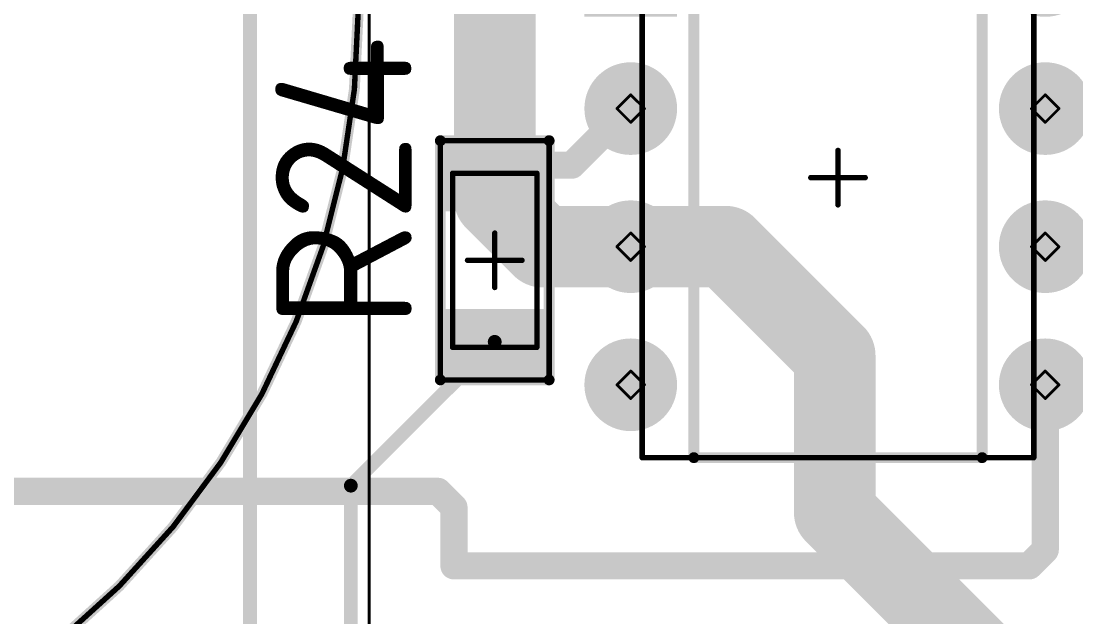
# Model space of a CAD drawing. Header units: millimetres. Extents: x 3219 to 51106, y -14166 to 2063.
# Drawn here: x 5592.27 to 5611.66, y 1796.3 to 1807.26 of the extents above; entities that cross this region are included whole.
import ezdxf

# ---------------------------------------------------------------- set-up
doc = ezdxf.new("R2010")
doc.units = ezdxf.units.MM
doc.layers.get('0').update_dxf_attribs({"lineweight": 53})
for name, color, linetype in [('Bottom Layer', 5, 'Continuous'), ('Bottom Solder', 6, 'Continuous'), ('Drill Drawing', 1, 'Continuous'), ('Mechanical 13', 56, 'Continuous'), ('Mechanical 15', 56, 'Continuous'), ('Multi-Layer', 9, 'Continuous'), ('Top Layer', 1, 'Continuous'), ('Top Overlay', 2, 'Continuous'), ('Top Paste', 8, 'Continuous'), ('Top Solder', 216, 'Continuous')]:
    doc.layers.add(name, color=color, linetype=linetype)
doc.styles.add('GOST type B', font='GOST_B.TTF', dxfattribs={"height": 3.5})

# ---------------------------------------------------------------- blocks, each defined once
blk = doc.blocks.new('1206_63')
at = {"layer": 'Top Layer'}
for points in [[(-2, -0.8), (-2, 0.8), (-1, 0.8), (-1, -0.8)], [(1, -0.8), (1, 0.8), (2, 0.8), (2, -0.8)]]:
    blk.add_hatch(color=1, dxfattribs=at).paths.add_polyline_path(points)
at = {"layer": 'Top Paste'}
for points in [[(-2, -0.8), (-2, 0.8), (-1, 0.8), (-1, -0.8)], [(1, -0.8), (1, 0.8), (2, 0.8), (2, -0.8)]]:
    blk.add_hatch(color=8, dxfattribs=at).paths.add_polyline_path(points)
at = {"layer": 'Top Solder'}
for points in [[(-2.102, -0.902), (-2.102, 0.902), (-0.898, 0.902), (-0.898, -0.902)], [(0.898, -0.902), (0.898, 0.902), (2.102, 0.902), (2.102, -0.902)]]:
    blk.add_hatch(color=216, dxfattribs=at).paths.add_polyline_path(points)
at = {"layer": 'Mechanical 13'}
for points in [[(-1.6, 0.775, 0.1, 0.1, 0), (-1.6, -0.775, 0.1, 0.1, 0)], [(1.6, 0.775, 0.1, 0.1, 0), (-1.6, 0.775, 0.1, 0.1, 0)], [(1.6, 0.775, 0.1, 0.1, 0), (1.6, -0.775, 0.1, 0.1, 0)], [(-1.6, -0.775, 0.1, 0.1, 0), (1.6, -0.775, 0.1, 0.1, 0)]]:
    blk.add_lwpolyline(points, format="xyseb", dxfattribs=at)
for points in [[(-1.625, 0.775, 0.05, 0.05, 1), (-1.575, 0.775, 0.05, 0.05, 1)], [(-1.625, 0.775, 0.05, 0.05, 1), (-1.575, 0.775, 0.05, 0.05, 1)], [(1.575, 0.775, 0.05, 0.05, 1), (1.625, 0.775, 0.05, 0.05, 1)], [(1.575, 0.775, 0.05, 0.05, 1), (1.625, 0.775, 0.05, 0.05, 1)], [(-1.625, -0.775, 0.05, 0.05, 1), (-1.575, -0.775, 0.05, 0.05, 1)], [(-1.625, -0.775, 0.05, 0.05, 1), (-1.575, -0.775, 0.05, 0.05, 1)], [(1.575, -0.775, 0.05, 0.05, 1), (1.625, -0.775, 0.05, 0.05, 1)], [(1.575, -0.775, 0.05, 0.05, 1), (1.625, -0.775, 0.05, 0.05, 1)]]:
    blk.add_lwpolyline(points, format="xyseb", close=True, dxfattribs=at)
at = {"layer": 'Mechanical 15'}
for points in [[(2.2, 1, 0.1, 0.1, 0), (-2.2, 1, 0.1, 0.1, 0)], [(-2.2, 1, 0.1, 0.1, 0), (-2.2, -1, 0.1, 0.1, 0)], [(2.2, 1, 0.1, 0.1, 0), (2.2, -1, 0.1, 0.1, 0)], [(0, 0.5, 0.1, 0.1, 0), (0, -0.5, 0.1, 0.1, 0)], [(0.5, 0, 0.1, 0.1, 0), (-0.5, 0, 0.1, 0.1, 0)], [(2.2, -1, 0.1, 0.1, 0), (-2.2, -1, 0.1, 0.1, 0)]]:
    blk.add_lwpolyline(points, format="xyseb", dxfattribs=at)
for points in [[(-2.225, 1, 0.05, 0.05, 1), (-2.175, 1, 0.05, 0.05, 1)], [(-2.225, 1, 0.05, 0.05, 1), (-2.175, 1, 0.05, 0.05, 1)], [(2.175, 1, 0.05, 0.05, 1), (2.225, 1, 0.05, 0.05, 1)], [(2.175, 1, 0.05, 0.05, 1), (2.225, 1, 0.05, 0.05, 1)], [(-0.025, 0.5, 0.05, 0.05, 1), (0.025, 0.5, 0.05, 0.05, 1)], [(-0.525, 0, 0.05, 0.05, 1), (-0.475, 0, 0.05, 0.05, 1)], [(0.475, 0, 0.05, 0.05, 1), (0.525, 0, 0.05, 0.05, 1)], [(-0.025, -0.5, 0.05, 0.05, 1), (0.025, -0.5, 0.05, 0.05, 1)], [(-2.225, -1, 0.05, 0.05, 1), (-2.175, -1, 0.05, 0.05, 1)], [(-2.225, -1, 0.05, 0.05, 1), (-2.175, -1, 0.05, 0.05, 1)], [(2.175, -1, 0.05, 0.05, 1), (2.225, -1, 0.05, 0.05, 1)], [(2.175, -1, 0.05, 0.05, 1), (2.225, -1, 0.05, 0.05, 1)]]:
    blk.add_lwpolyline(points, format="xyseb", close=True, dxfattribs=at)
at = {"layer": 'Top Overlay'}
for points in [[(-2.2, 1, 0.2, 0.2, 0), (-2.2, -1, 0.2, 0.2, 0)], [(2.2, 1, 0.2, 0.2, 0), (-2.2, 1, 0.2, 0.2, 0)], [(2.2, 1, 0.2, 0.2, 0), (2.2, -1, 0.2, 0.2, 0)], [(2.2, -1, 0.2, 0.2, 0), (-2.2, -1, 0.2, 0.2, 0)]]:
    blk.add_lwpolyline(points, format="xyseb", dxfattribs=at)
for points in [[(-2.25, 1, 0.1, 0.1, 1), (-2.15, 1, 0.1, 0.1, 1)], [(-2.25, 1, 0.1, 0.1, 1), (-2.15, 1, 0.1, 0.1, 1)], [(2.15, 1, 0.1, 0.1, 1), (2.25, 1, 0.1, 0.1, 1)], [(2.15, 1, 0.1, 0.1, 1), (2.25, 1, 0.1, 0.1, 1)], [(-2.25, -1, 0.1, 0.1, 1), (-2.15, -1, 0.1, 0.1, 1)], [(-2.25, -1, 0.1, 0.1, 1), (-2.15, -1, 0.1, 0.1, 1)], [(2.15, -1, 0.1, 0.1, 1), (2.25, -1, 0.1, 0.1, 1)], [(2.15, -1, 0.1, 0.1, 1), (2.25, -1, 0.1, 0.1, 1)]]:
    blk.add_lwpolyline(points, format="xyseb", close=True, dxfattribs=at)
blk = doc.blocks.new('8_DIP_80')
at = {"layer": 'Bottom Layer'}
blk.add_hatch(color=5, dxfattribs=at).paths.add_polyline_path([(-4.56, 4.56), (-3.06, 4.56), (-3.06, 3.06), (-4.56, 3.06)])
h = blk.add_hatch(color=5, dxfattribs=at)
edge = h.paths.add_edge_path()
edge.add_arc((3.81, 3.81), 0.75, 0, 360)
h = blk.add_hatch(color=5, dxfattribs=at)
edge = h.paths.add_edge_path()
edge.add_arc((-3.81, 1.27), 0.75, 0, 360)
h = blk.add_hatch(color=5, dxfattribs=at)
edge = h.paths.add_edge_path()
edge.add_arc((3.81, 1.27), 0.75, 0, 360)
h = blk.add_hatch(color=5, dxfattribs=at)
edge = h.paths.add_edge_path()
edge.add_arc((-3.81, -1.27), 0.75, 0, 360)
h = blk.add_hatch(color=5, dxfattribs=at)
edge = h.paths.add_edge_path()
edge.add_arc((3.81, -1.27), 0.75, 0, 360)
h = blk.add_hatch(color=5, dxfattribs=at)
edge = h.paths.add_edge_path()
edge.add_arc((-3.81, -3.81), 0.75, 0, 360)
h = blk.add_hatch(color=5, dxfattribs=at)
edge = h.paths.add_edge_path()
edge.add_arc((3.81, -3.81), 0.75, 0, 360)
at = {"layer": 'Bottom Solder'}
blk.add_hatch(color=6, dxfattribs=at).paths.add_polyline_path([(-4.662, 4.662), (-2.958, 4.662), (-2.958, 2.958), (-4.662, 2.958)])
h = blk.add_hatch(color=6, dxfattribs=at)
edge = h.paths.add_edge_path()
edge.add_arc((3.81, 3.81), 0.852, 0, 360)
h = blk.add_hatch(color=6, dxfattribs=at)
edge = h.paths.add_edge_path()
edge.add_arc((-3.81, 1.27), 0.852, 0, 360)
h = blk.add_hatch(color=6, dxfattribs=at)
edge = h.paths.add_edge_path()
edge.add_arc((3.81, 1.27), 0.852, 0, 360)
h = blk.add_hatch(color=6, dxfattribs=at)
edge = h.paths.add_edge_path()
edge.add_arc((-3.81, -1.27), 0.852, 0, 360)
h = blk.add_hatch(color=6, dxfattribs=at)
edge = h.paths.add_edge_path()
edge.add_arc((3.81, -1.27), 0.852, 0, 360)
h = blk.add_hatch(color=6, dxfattribs=at)
edge = h.paths.add_edge_path()
edge.add_arc((-3.81, -3.81), 0.852, 0, 360)
h = blk.add_hatch(color=6, dxfattribs=at)
edge = h.paths.add_edge_path()
edge.add_arc((3.81, -3.81), 0.852, 0, 360)
at = {"layer": 'Multi-Layer'}
blk.add_hatch(color=9, dxfattribs=at).paths.add_polyline_path([(-4.56, 4.56), (-3.06, 4.56), (-3.06, 3.06), (-4.56, 3.06)])
h = blk.add_hatch(color=9, dxfattribs=at)
edge = h.paths.add_edge_path()
edge.add_arc((3.81, 3.81), 0.75, 0, 360)
h = blk.add_hatch(color=9, dxfattribs=at)
edge = h.paths.add_edge_path()
edge.add_arc((-3.81, 1.27), 0.75, 0, 360)
h = blk.add_hatch(color=9, dxfattribs=at)
edge = h.paths.add_edge_path()
edge.add_arc((3.81, 1.27), 0.75, 0, 360)
h = blk.add_hatch(color=9, dxfattribs=at)
edge = h.paths.add_edge_path()
edge.add_arc((-3.81, -1.27), 0.75, 0, 360)
h = blk.add_hatch(color=9, dxfattribs=at)
edge = h.paths.add_edge_path()
edge.add_arc((3.81, -1.27), 0.75, 0, 360)
h = blk.add_hatch(color=9, dxfattribs=at)
edge = h.paths.add_edge_path()
edge.add_arc((-3.81, -3.81), 0.75, 0, 360)
h = blk.add_hatch(color=9, dxfattribs=at)
edge = h.paths.add_edge_path()
edge.add_arc((3.81, -3.81), 0.75, 0, 360)
at = {"layer": 'Top Layer'}
blk.add_hatch(color=1, dxfattribs=at).paths.add_polyline_path([(-4.56, 4.56), (-3.06, 4.56), (-3.06, 3.06), (-4.56, 3.06)])
h = blk.add_hatch(color=1, dxfattribs=at)
edge = h.paths.add_edge_path()
edge.add_arc((3.81, 3.81), 0.75, 0, 360)
h = blk.add_hatch(color=1, dxfattribs=at)
edge = h.paths.add_edge_path()
edge.add_arc((-3.81, 1.27), 0.75, 0, 360)
h = blk.add_hatch(color=1, dxfattribs=at)
edge = h.paths.add_edge_path()
edge.add_arc((3.81, 1.27), 0.75, 0, 360)
h = blk.add_hatch(color=1, dxfattribs=at)
edge = h.paths.add_edge_path()
edge.add_arc((-3.81, -1.27), 0.75, 0, 360)
h = blk.add_hatch(color=1, dxfattribs=at)
edge = h.paths.add_edge_path()
edge.add_arc((3.81, -1.27), 0.75, 0, 360)
h = blk.add_hatch(color=1, dxfattribs=at)
edge = h.paths.add_edge_path()
edge.add_arc((-3.81, -3.81), 0.75, 0, 360)
h = blk.add_hatch(color=1, dxfattribs=at)
edge = h.paths.add_edge_path()
edge.add_arc((3.81, -3.81), 0.75, 0, 360)
at = {"layer": 'Top Solder'}
blk.add_hatch(color=216, dxfattribs=at).paths.add_polyline_path([(-4.662, 4.662), (-2.958, 4.662), (-2.958, 2.958), (-4.662, 2.958)])
h = blk.add_hatch(color=216, dxfattribs=at)
edge = h.paths.add_edge_path()
edge.add_arc((3.81, 3.81), 0.852, 0, 360)
h = blk.add_hatch(color=216, dxfattribs=at)
edge = h.paths.add_edge_path()
edge.add_arc((-3.81, 1.27), 0.852, 0, 360)
h = blk.add_hatch(color=216, dxfattribs=at)
edge = h.paths.add_edge_path()
edge.add_arc((3.81, 1.27), 0.852, 0, 360)
h = blk.add_hatch(color=216, dxfattribs=at)
edge = h.paths.add_edge_path()
edge.add_arc((-3.81, -1.27), 0.852, 0, 360)
h = blk.add_hatch(color=216, dxfattribs=at)
edge = h.paths.add_edge_path()
edge.add_arc((3.81, -1.27), 0.852, 0, 360)
h = blk.add_hatch(color=216, dxfattribs=at)
edge = h.paths.add_edge_path()
edge.add_arc((-3.81, -3.81), 0.852, 0, 360)
h = blk.add_hatch(color=216, dxfattribs=at)
edge = h.paths.add_edge_path()
edge.add_arc((3.81, -3.81), 0.852, 0, 360)
at = {"layer": 'Mechanical 13'}
for points in [[(-3.6, 5.15, 0.1, 0.1, 0), (3.6, 5.15, 0.1, 0.1, 0)], [(-3.6, 5.15, 0.1, 0.1, 0), (-3.6, -5.15, 0.1, 0.1, 0)], [(3.6, -5.15, 0.1, 0.1, 0), (3.6, 5.15, 0.1, 0.1, 0)], [(-3.6, -5.15, 0.1, 0.1, 0), (3.6, -5.15, 0.1, 0.1, 0)]]:
    blk.add_lwpolyline(points, format="xyseb", dxfattribs=at)
for points in [[(-3.625, 5.15, 0.05, 0.05, 1), (-3.575, 5.15, 0.05, 0.05, 1)], [(-3.625, 5.15, 0.05, 0.05, 1), (-3.575, 5.15, 0.05, 0.05, 1)], [(3.575, 5.15, 0.05, 0.05, 1), (3.625, 5.15, 0.05, 0.05, 1)], [(3.575, 5.15, 0.05, 0.05, 1), (3.625, 5.15, 0.05, 0.05, 1)], [(-2.2, 4.25, 0.1, 0.1, 1), (-3.2, 4.25, 0.1, 0.1, 1)], [(-3.225, 4.25, 0.05, 0.05, 1), (-3.175, 4.25, 0.05, 0.05, 1)], [(-2.225, 4.25, 0.05, 0.05, 1), (-2.175, 4.25, 0.05, 0.05, 1)], [(-3.625, -5.15, 0.05, 0.05, 1), (-3.575, -5.15, 0.05, 0.05, 1)], [(-3.625, -5.15, 0.05, 0.05, 1), (-3.575, -5.15, 0.05, 0.05, 1)], [(3.575, -5.15, 0.05, 0.05, 1), (3.625, -5.15, 0.05, 0.05, 1)], [(3.575, -5.15, 0.05, 0.05, 1), (3.625, -5.15, 0.05, 0.05, 1)]]:
    blk.add_lwpolyline(points, format="xyseb", close=True, dxfattribs=at)
at = {"layer": 'Mechanical 15'}
for points in [[(0, 0.5, 0.1, 0.1, 0), (0, -0.5, 0.1, 0.1, 0)], [(-0.5, 0, 0.1, 0.1, 0), (0.5, 0, 0.1, 0.1, 0)]]:
    blk.add_lwpolyline(points, format="xyseb", dxfattribs=at)
for points in [[(-0.025, 0.5, 0.05, 0.05, 1), (0.025, 0.5, 0.05, 0.05, 1)], [(-0.525, 0, 0.05, 0.05, 1), (-0.475, 0, 0.05, 0.05, 1)], [(0.475, 0, 0.05, 0.05, 1), (0.525, 0, 0.05, 0.05, 1)], [(-0.025, -0.5, 0.05, 0.05, 1), (0.025, -0.5, 0.05, 0.05, 1)]]:
    blk.add_lwpolyline(points, format="xyseb", close=True, dxfattribs=at)
at = {"layer": 'Top Overlay'}
for points in [[(-3.685, 5.11, 0.25, 0.25, 1), (-3.935, 5.11, 0.25, 0.25, 1)], [(-2.7, 5.15, 0.1, 0.1, 1), (-2.6, 5.15, 0.1, 0.1, 1)], [(-2.7, 5.15, 0.1, 0.1, 1), (-2.6, 5.15, 0.1, 0.1, 1)], [(-0.685, 5.15, 0.1, 0.1, 1), (-0.585, 5.15, 0.1, 0.1, 1)], [(-0.685, 5.15, 0.1, 0.1, 1), (-0.585, 5.15, 0.1, 0.1, 1)], [(0.585, 5.15, 0.1, 0.1, 1), (0.685, 5.15, 0.1, 0.1, 1)], [(0.585, 5.15, 0.1, 0.1, 1), (0.685, 5.15, 0.1, 0.1, 1)], [(2.6, 5.15, 0.1, 0.1, 1), (2.7, 5.15, 0.1, 0.1, 1)], [(2.6, 5.15, 0.1, 0.1, 1), (2.7, 5.15, 0.1, 0.1, 1)], [(-3.997, 5.11, 0.125, 0.125, 1), (-3.872, 5.11, 0.125, 0.125, 1)], [(-3.747, 5.11, 0.125, 0.125, 1), (-3.622, 5.11, 0.125, 0.125, 1)], [(-1.35, 4.15, 0.6, 0.6, 1), (-1.95, 4.15, 0.6, 0.6, 1)], [(-2.1, 4.15, 0.3, 0.3, 1), (-1.8, 4.15, 0.3, 0.3, 1)], [(-1.5, 4.15, 0.3, 0.3, 1), (-1.2, 4.15, 0.3, 0.3, 1)], [(-2.7, -5.15, 0.1, 0.1, 1), (-2.6, -5.15, 0.1, 0.1, 1)], [(-2.7, -5.15, 0.1, 0.1, 1), (-2.6, -5.15, 0.1, 0.1, 1)], [(2.6, -5.15, 0.1, 0.1, 1), (2.7, -5.15, 0.1, 0.1, 1)], [(2.6, -5.15, 0.1, 0.1, 1), (2.7, -5.15, 0.1, 0.1, 1)]]:
    blk.add_lwpolyline(points, format="xyseb", close=True, dxfattribs=at)
for points in [[(-2.65, 5.15, 0.2, 0.2, 0), (-0.635, 5.15, 0.2, 0.2, 0)], [(-2.65, -5.15, 0.2, 0.2, 0), (-2.65, 5.15, 0.2, 0.2, 0)], [(0.635, 5.15, 0.2, 0.2, -1), (-0.635, 5.15, 0.2, 0.2, 0)], [(0.635, 5.15, 0.2, 0.2, 0), (2.65, 5.15, 0.2, 0.2, 0)], [(2.65, -5.15, 0.2, 0.2, 0), (2.65, 5.15, 0.2, 0.2, 0)], [(-2.65, -5.15, 0.2, 0.2, 0), (2.65, -5.15, 0.2, 0.2, 0)]]:
    blk.add_lwpolyline(points, format="xyseb", dxfattribs=at)
blk = doc.blocks.new('CAP_TH_ALUM_ELEC_D30_00___S10_00___H30_00___122')
at = {"layer": 'Mechanical 13'}
blk.add_lwpolyline([(15, 0, 0.1, 0.1, 1), (-15, 0, 0.1, 0.1, 1)], format="xyseb", close=True, dxfattribs=at)
at = {"layer": 'Mechanical 15'}
blk.add_lwpolyline([(-15.2, -15.2, 0.05, 0.05, 0), (15.2, -15.2, 0.05, 0.05, 0)], format="xyseb", dxfattribs=at)
at = {"layer": 'Top Overlay'}
blk.add_lwpolyline([(15, 0, 0.2, 0.2, 1), (-15, 0, 0.2, 0.2, 1)], format="xyseb", close=True, dxfattribs=at)

msp = doc.modelspace()

# ---------------------------------------------------------------- linework, layer by layer
at = {"layer": 'Bottom Layer'}
for points in [[(5600.979, 1803.987, 1.5, 1.5, 0), (5600.979, 1813.858, 1.5, 1.5, 0)], [(5600.979, 1803.987, 1.5, 1.5, 0), (5601.857, 1803.108, 1.5, 1.5, 0)], [(5601.857, 1803.108, 1.5, 1.5, 0), (5603.479, 1803.108, 1.5, 1.5, 0)], [(5611.099, 1797.531, 0.5, 0.5, 0), (5611.099, 1800.568, 0.5, 0.5, 0)], [(5591.621, 1798.608, 0.5, 0.5, 0), (5599.936, 1798.608, 0.5, 0.5, 0)], [(5599.936, 1798.608, 0.5, 0.5, 0), (5600.229, 1798.315, 0.5, 0.5, 0)], [(5600.229, 1797.238, 0.5, 0.5, 0), (5600.229, 1798.315, 0.5, 0.5, 0)], [(5610.806, 1797.238, 0.5, 0.5, 0), (5611.099, 1797.531, 0.5, 0.5, 0)], [(5600.229, 1797.238, 0.5, 0.5, 0), (5610.806, 1797.238, 0.5, 0.5, 0)]]:
    msp.add_lwpolyline(points, format="xyseb", dxfattribs=at)
for points in [[(5600.604, 1803.987, 0.75, 0.75, 1), (5601.354, 1803.987, 0.75, 0.75, 1)], [(5600.604, 1803.987, 0.75, 0.75, 1), (5601.354, 1803.987, 0.75, 0.75, 1)], [(5601.482, 1803.108, 0.75, 0.75, 1), (5602.232, 1803.108, 0.75, 0.75, 1)], [(5601.482, 1803.108, 0.75, 0.75, 1), (5602.232, 1803.108, 0.75, 0.75, 1)], [(5603.104, 1803.108, 0.75, 0.75, 1), (5603.854, 1803.108, 0.75, 0.75, 1)], [(5610.974, 1800.568, 0.25, 0.25, 1), (5611.224, 1800.568, 0.25, 0.25, 1)], [(5599.811, 1798.608, 0.25, 0.25, 1), (5600.061, 1798.608, 0.25, 0.25, 1)], [(5599.811, 1798.608, 0.25, 0.25, 1), (5600.061, 1798.608, 0.25, 0.25, 1)], [(5600.104, 1798.315, 0.25, 0.25, 1), (5600.354, 1798.315, 0.25, 0.25, 1)], [(5600.104, 1798.315, 0.25, 0.25, 1), (5600.354, 1798.315, 0.25, 0.25, 1)], [(5610.974, 1797.531, 0.25, 0.25, 1), (5611.224, 1797.531, 0.25, 0.25, 1)], [(5610.974, 1797.531, 0.25, 0.25, 1), (5611.224, 1797.531, 0.25, 0.25, 1)], [(5600.104, 1797.238, 0.25, 0.25, 1), (5600.354, 1797.238, 0.25, 0.25, 1)], [(5600.104, 1797.238, 0.25, 0.25, 1), (5600.354, 1797.238, 0.25, 0.25, 1)], [(5610.681, 1797.238, 0.25, 0.25, 1), (5610.931, 1797.238, 0.25, 0.25, 1)], [(5610.681, 1797.238, 0.25, 0.25, 1), (5610.931, 1797.238, 0.25, 0.25, 1)]]:
    msp.add_lwpolyline(points, format="xyseb", close=True, dxfattribs=at)
at = {"layer": 'Drill Drawing'}
for points in [[(5603.225, 1805.648, 0.0508, 0.0508, 0), (5603.479, 1805.902, 0.0508, 0.0508, 0)], [(5603.479, 1805.902, 0.0508, 0.0508, 0), (5603.733, 1805.648, 0.0508, 0.0508, 0)], [(5610.845, 1805.648, 0.0508, 0.0508, 0), (5611.099, 1805.902, 0.0508, 0.0508, 0)], [(5611.099, 1805.902, 0.0508, 0.0508, 0), (5611.353, 1805.648, 0.0508, 0.0508, 0)], [(5603.225, 1805.648, 0.0508, 0.0508, 0), (5603.479, 1805.394, 0.0508, 0.0508, 0)], [(5603.479, 1805.394, 0.0508, 0.0508, 0), (5603.733, 1805.648, 0.0508, 0.0508, 0)], [(5610.845, 1805.648, 0.0508, 0.0508, 0), (5611.099, 1805.394, 0.0508, 0.0508, 0)], [(5611.099, 1805.394, 0.0508, 0.0508, 0), (5611.353, 1805.648, 0.0508, 0.0508, 0)], [(5603.225, 1803.108, 0.0508, 0.0508, 0), (5603.479, 1803.362, 0.0508, 0.0508, 0)], [(5603.479, 1803.362, 0.0508, 0.0508, 0), (5603.733, 1803.108, 0.0508, 0.0508, 0)], [(5610.845, 1803.108, 0.0508, 0.0508, 0), (5611.099, 1803.362, 0.0508, 0.0508, 0)], [(5611.099, 1803.362, 0.0508, 0.0508, 0), (5611.353, 1803.108, 0.0508, 0.0508, 0)], [(5603.225, 1803.108, 0.0508, 0.0508, 0), (5603.479, 1802.854, 0.0508, 0.0508, 0)], [(5603.479, 1802.854, 0.0508, 0.0508, 0), (5603.733, 1803.108, 0.0508, 0.0508, 0)], [(5610.845, 1803.108, 0.0508, 0.0508, 0), (5611.099, 1802.854, 0.0508, 0.0508, 0)], [(5611.099, 1802.854, 0.0508, 0.0508, 0), (5611.353, 1803.108, 0.0508, 0.0508, 0)], [(5603.225, 1800.568, 0.0508, 0.0508, 0), (5603.479, 1800.822, 0.0508, 0.0508, 0)], [(5603.479, 1800.822, 0.0508, 0.0508, 0), (5603.733, 1800.568, 0.0508, 0.0508, 0)], [(5610.845, 1800.568, 0.0508, 0.0508, 0), (5611.099, 1800.822, 0.0508, 0.0508, 0)], [(5611.099, 1800.822, 0.0508, 0.0508, 0), (5611.353, 1800.568, 0.0508, 0.0508, 0)], [(5603.225, 1800.568, 0.0508, 0.0508, 0), (5603.479, 1800.314, 0.0508, 0.0508, 0)], [(5603.479, 1800.314, 0.0508, 0.0508, 0), (5603.733, 1800.568, 0.0508, 0.0508, 0)], [(5610.845, 1800.568, 0.0508, 0.0508, 0), (5611.099, 1800.314, 0.0508, 0.0508, 0)], [(5611.099, 1800.314, 0.0508, 0.0508, 0), (5611.353, 1800.568, 0.0508, 0.0508, 0)]]:
    msp.add_lwpolyline(points, format="xyseb", dxfattribs=at)
for points in [[(5603.466, 1805.902, 0.0254, 0.0254, 1), (5603.491, 1805.902, 0.0254, 0.0254, 1)], [(5603.466, 1805.902, 0.0254, 0.0254, 1), (5603.491, 1805.902, 0.0254, 0.0254, 1)], [(5611.086, 1805.902, 0.0254, 0.0254, 1), (5611.111, 1805.902, 0.0254, 0.0254, 1)], [(5611.086, 1805.902, 0.0254, 0.0254, 1), (5611.111, 1805.902, 0.0254, 0.0254, 1)], [(5603.212, 1805.648, 0.0254, 0.0254, 1), (5603.237, 1805.648, 0.0254, 0.0254, 1)], [(5603.212, 1805.648, 0.0254, 0.0254, 1), (5603.237, 1805.648, 0.0254, 0.0254, 1)], [(5603.72, 1805.648, 0.0254, 0.0254, 1), (5603.745, 1805.648, 0.0254, 0.0254, 1)], [(5603.72, 1805.648, 0.0254, 0.0254, 1), (5603.745, 1805.648, 0.0254, 0.0254, 1)], [(5610.832, 1805.648, 0.0254, 0.0254, 1), (5610.857, 1805.648, 0.0254, 0.0254, 1)], [(5610.832, 1805.648, 0.0254, 0.0254, 1), (5610.857, 1805.648, 0.0254, 0.0254, 1)], [(5611.34, 1805.648, 0.0254, 0.0254, 1), (5611.365, 1805.648, 0.0254, 0.0254, 1)], [(5611.34, 1805.648, 0.0254, 0.0254, 1), (5611.365, 1805.648, 0.0254, 0.0254, 1)], [(5603.466, 1805.394, 0.0254, 0.0254, 1), (5603.491, 1805.394, 0.0254, 0.0254, 1)], [(5603.466, 1805.394, 0.0254, 0.0254, 1), (5603.491, 1805.394, 0.0254, 0.0254, 1)], [(5611.086, 1805.394, 0.0254, 0.0254, 1), (5611.111, 1805.394, 0.0254, 0.0254, 1)], [(5611.086, 1805.394, 0.0254, 0.0254, 1), (5611.111, 1805.394, 0.0254, 0.0254, 1)], [(5603.466, 1803.362, 0.0254, 0.0254, 1), (5603.491, 1803.362, 0.0254, 0.0254, 1)], [(5603.466, 1803.362, 0.0254, 0.0254, 1), (5603.491, 1803.362, 0.0254, 0.0254, 1)], [(5611.086, 1803.362, 0.0254, 0.0254, 1), (5611.111, 1803.362, 0.0254, 0.0254, 1)], [(5611.086, 1803.362, 0.0254, 0.0254, 1), (5611.111, 1803.362, 0.0254, 0.0254, 1)], [(5603.212, 1803.108, 0.0254, 0.0254, 1), (5603.237, 1803.108, 0.0254, 0.0254, 1)], [(5603.212, 1803.108, 0.0254, 0.0254, 1), (5603.237, 1803.108, 0.0254, 0.0254, 1)], [(5603.72, 1803.108, 0.0254, 0.0254, 1), (5603.745, 1803.108, 0.0254, 0.0254, 1)], [(5603.72, 1803.108, 0.0254, 0.0254, 1), (5603.745, 1803.108, 0.0254, 0.0254, 1)], [(5610.832, 1803.108, 0.0254, 0.0254, 1), (5610.857, 1803.108, 0.0254, 0.0254, 1)], [(5610.832, 1803.108, 0.0254, 0.0254, 1), (5610.857, 1803.108, 0.0254, 0.0254, 1)], [(5611.34, 1803.108, 0.0254, 0.0254, 1), (5611.365, 1803.108, 0.0254, 0.0254, 1)], [(5611.34, 1803.108, 0.0254, 0.0254, 1), (5611.365, 1803.108, 0.0254, 0.0254, 1)], [(5603.466, 1802.854, 0.0254, 0.0254, 1), (5603.491, 1802.854, 0.0254, 0.0254, 1)], [(5603.466, 1802.854, 0.0254, 0.0254, 1), (5603.491, 1802.854, 0.0254, 0.0254, 1)], [(5611.086, 1802.854, 0.0254, 0.0254, 1), (5611.111, 1802.854, 0.0254, 0.0254, 1)], [(5611.086, 1802.854, 0.0254, 0.0254, 1), (5611.111, 1802.854, 0.0254, 0.0254, 1)], [(5603.466, 1800.822, 0.0254, 0.0254, 1), (5603.491, 1800.822, 0.0254, 0.0254, 1)], [(5603.466, 1800.822, 0.0254, 0.0254, 1), (5603.491, 1800.822, 0.0254, 0.0254, 1)], [(5611.086, 1800.822, 0.0254, 0.0254, 1), (5611.111, 1800.822, 0.0254, 0.0254, 1)], [(5611.086, 1800.822, 0.0254, 0.0254, 1), (5611.111, 1800.822, 0.0254, 0.0254, 1)], [(5603.212, 1800.568, 0.0254, 0.0254, 1), (5603.237, 1800.568, 0.0254, 0.0254, 1)], [(5603.212, 1800.568, 0.0254, 0.0254, 1), (5603.237, 1800.568, 0.0254, 0.0254, 1)], [(5603.72, 1800.568, 0.0254, 0.0254, 1), (5603.745, 1800.568, 0.0254, 0.0254, 1)], [(5603.72, 1800.568, 0.0254, 0.0254, 1), (5603.745, 1800.568, 0.0254, 0.0254, 1)], [(5610.832, 1800.568, 0.0254, 0.0254, 1), (5610.857, 1800.568, 0.0254, 0.0254, 1)], [(5610.832, 1800.568, 0.0254, 0.0254, 1), (5610.857, 1800.568, 0.0254, 0.0254, 1)], [(5611.34, 1800.568, 0.0254, 0.0254, 1), (5611.365, 1800.568, 0.0254, 0.0254, 1)], [(5611.34, 1800.568, 0.0254, 0.0254, 1), (5611.365, 1800.568, 0.0254, 0.0254, 1)], [(5603.466, 1800.314, 0.0254, 0.0254, 1), (5603.491, 1800.314, 0.0254, 0.0254, 1)], [(5603.466, 1800.314, 0.0254, 0.0254, 1), (5603.491, 1800.314, 0.0254, 0.0254, 1)], [(5611.086, 1800.314, 0.0254, 0.0254, 1), (5611.111, 1800.314, 0.0254, 0.0254, 1)], [(5611.086, 1800.314, 0.0254, 0.0254, 1), (5611.111, 1800.314, 0.0254, 0.0254, 1)]]:
    msp.add_lwpolyline(points, format="xyseb", close=True, dxfattribs=at)
at = {"layer": 'Top Layer'}
for points in [[(5596.479, 1795.108, 0.254, 0.254, 0), (5596.479, 1809.883, 0.254, 0.254, 0)], [(5602.397, 1804.608, 0.5, 0.5, 0), (5603.437, 1805.648, 0.5, 0.5, 0)], [(5603.437, 1805.648, 0.5, 0.5, 0), (5603.479, 1805.648, 0.5, 0.5, 0)], [(5600.979, 1804.358, 0.5, 0.5, 0), (5601.229, 1804.608, 0.5, 0.5, 0)], [(5601.229, 1804.608, 0.5, 0.5, 0), (5602.397, 1804.608, 0.5, 0.5, 0)], [(5603.479, 1803.108, 1.5, 1.5, 0), (5605.229, 1803.108, 1.5, 1.5, 0)], [(5605.229, 1803.108, 1.5, 1.5, 0), (5607.229, 1801.108, 1.5, 1.5, 0)], [(5607.229, 1798.219, 1.5, 1.5, 0), (5607.229, 1801.108, 1.5, 1.5, 0)], [(5598.334, 1798.713, 0.254, 0.254, 0), (5600.979, 1801.358, 0.254, 0.254, 0)], [(5607.229, 1798.219, 1.5, 1.5, 0), (5615.658, 1789.79, 1.5, 1.5, 0)], [(5598.334, 1793.003, 0.254, 0.254, 0), (5598.334, 1798.713, 0.254, 0.254, 0)]]:
    msp.add_lwpolyline(points, format="xyseb", dxfattribs=at)
for points in [[(5603.312, 1805.648, 0.25, 0.25, 1), (5603.562, 1805.648, 0.25, 0.25, 1)], [(5603.312, 1805.648, 0.25, 0.25, 1), (5603.562, 1805.648, 0.25, 0.25, 1)], [(5603.354, 1805.648, 0.25, 0.25, 1), (5603.604, 1805.648, 0.25, 0.25, 1)], [(5601.104, 1804.608, 0.25, 0.25, 1), (5601.354, 1804.608, 0.25, 0.25, 1)], [(5601.104, 1804.608, 0.25, 0.25, 1), (5601.354, 1804.608, 0.25, 0.25, 1)], [(5602.272, 1804.608, 0.25, 0.25, 1), (5602.522, 1804.608, 0.25, 0.25, 1)], [(5602.272, 1804.608, 0.25, 0.25, 1), (5602.522, 1804.608, 0.25, 0.25, 1)], [(5600.854, 1804.358, 0.25, 0.25, 1), (5601.104, 1804.358, 0.25, 0.25, 1)], [(5603.104, 1803.108, 0.75, 0.75, 1), (5603.854, 1803.108, 0.75, 0.75, 1)], [(5604.854, 1803.108, 0.75, 0.75, 1), (5605.604, 1803.108, 0.75, 0.75, 1)], [(5604.854, 1803.108, 0.75, 0.75, 1), (5605.604, 1803.108, 0.75, 0.75, 1)], [(5606.854, 1801.108, 0.75, 0.75, 1), (5607.604, 1801.108, 0.75, 0.75, 1)], [(5606.854, 1801.108, 0.75, 0.75, 1), (5607.604, 1801.108, 0.75, 0.75, 1)], [(5600.915, 1801.358, 0.127, 0.127, 1), (5601.042, 1801.358, 0.127, 0.127, 1)], [(5606.854, 1798.219, 0.75, 0.75, 1), (5607.604, 1798.219, 0.75, 0.75, 1)], [(5606.854, 1798.219, 0.75, 0.75, 1), (5607.604, 1798.219, 0.75, 0.75, 1)], [(5598.27, 1798.713, 0.127, 0.127, 1), (5598.397, 1798.713, 0.127, 0.127, 1)], [(5598.27, 1798.713, 0.127, 0.127, 1), (5598.397, 1798.713, 0.127, 0.127, 1)]]:
    msp.add_lwpolyline(points, format="xyseb", close=True, dxfattribs=at)

# ---------------------------------------------------------------- block references
at = {"rotation": 90}
for name, p in [('CAP_TH_ALUM_ELEC_D30_00___S10_00___H30_00___122', (5583.471, 1807.473)), ('1206_63', (5600.979, 1802.858))]:
    msp.add_blockref(name, p, dxfattribs=at)
msp.add_blockref('8_DIP_80', (5607.289, 1804.378))

# ---------------------------------------------------------------- texts
at = {"layer": 'Top Overlay', "style": 'GOST type B'}
msp.add_text('R24', height=2.5, rotation=90, dxfattribs=at).set_placement((5599.452, 1801.594))

doc.saveas('drawing.dxf')
